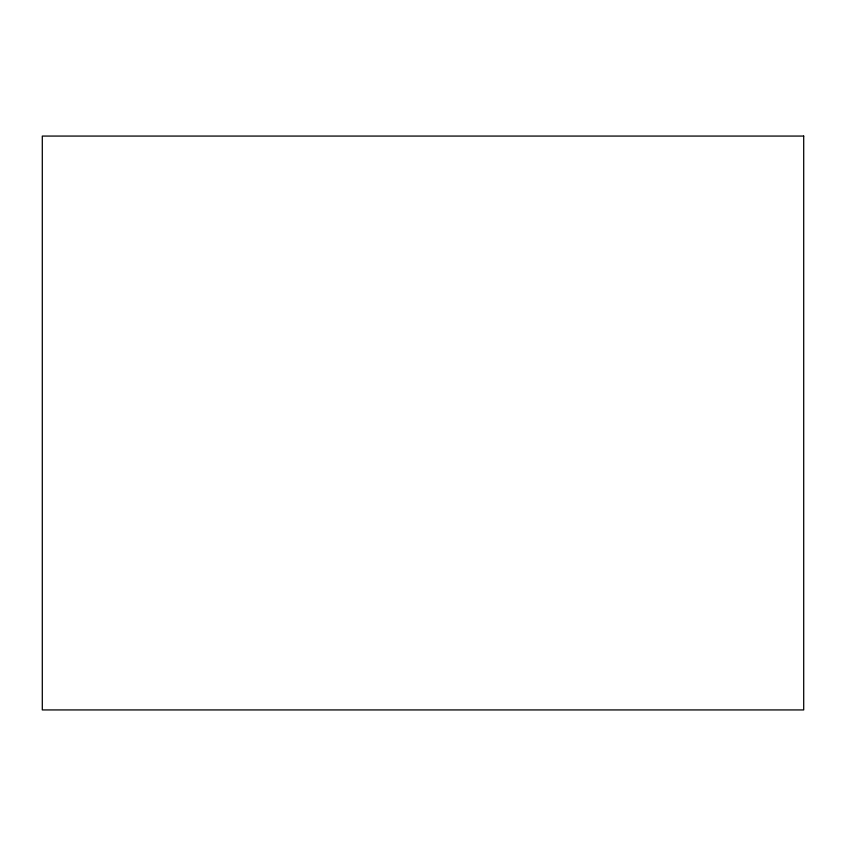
<?xml version="1.0" encoding="UTF-8"?>
<svg xmlns="http://www.w3.org/2000/svg" width="846" height="846" viewBox="0 0 846 846"><rect width="100%" height="100%" fill="white"/><g stroke="black" fill="none" stroke-linecap="round" stroke-linejoin="round"><path stroke-width="1.27" d="M803.7 136.069L42.3 136.069L42.3 709.931L803.7 709.931L803.7 136.069"/></g></svg>
